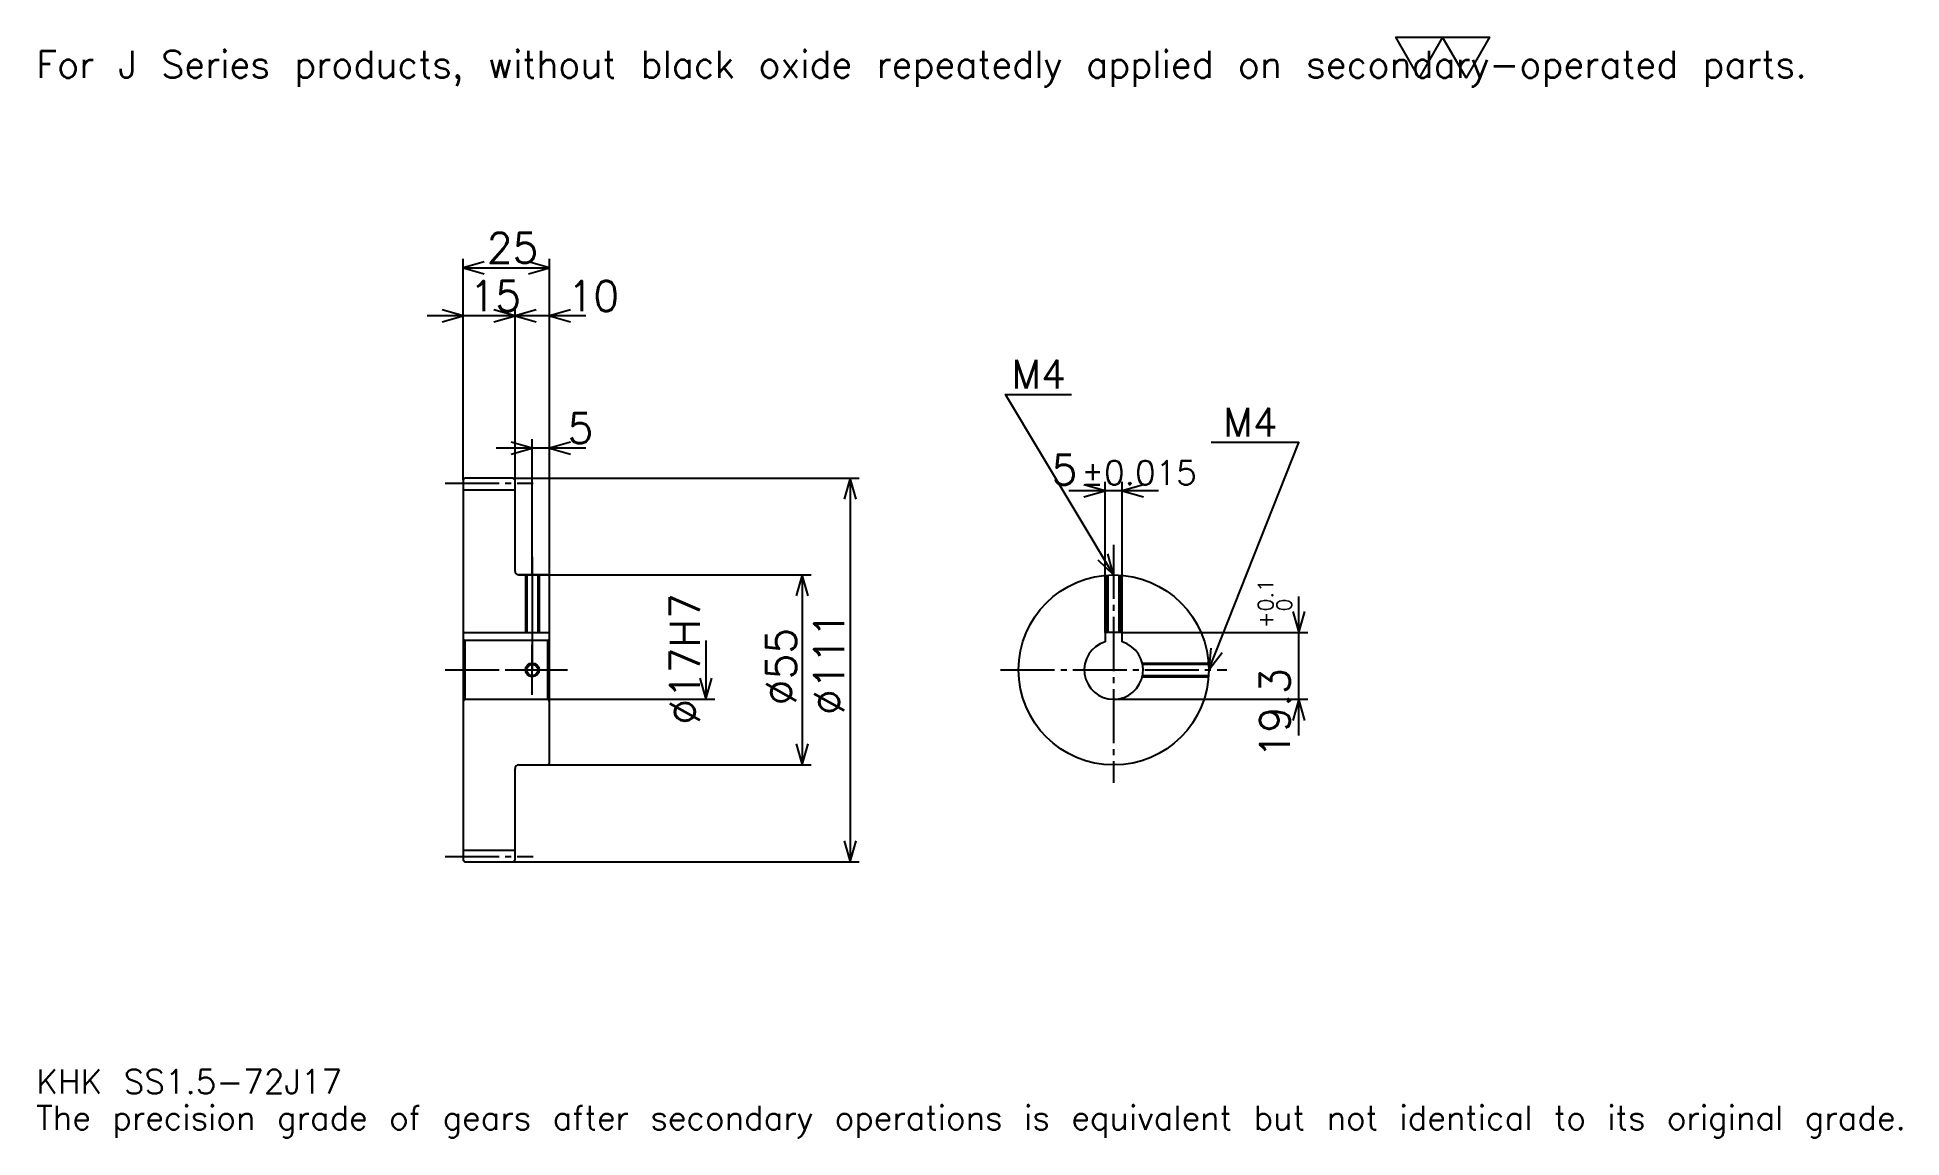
# Model space of a CAD drawing. Extents: x 18 to 557, y 6 to 325.
import ezdxf

# ---------------------------------------------------------------- set-up
doc = ezdxf.new("R2010")
doc.units = 0
doc.linetypes.add('DASHDOT', pattern=[20.869564, 15.652174, -1.73913, 1.73913, -1.73913])
doc.layers.get('0').update_dxf_attribs({"linetype": 'CONTINUOUS'})
doc.layers.add('DASHDOT', color=6, linetype='DASHDOT')
doc.styles.add('KANJI', font='TXT', dxfattribs={"bigfont": 'BIGFONT'})

msp = doc.modelspace()

# ---------------------------------------------------------------- linework, layer by layer
at = {"color": 5}
for p, q in [((140.869568, 197.239136), (140.869568, 260.717407)), ((165.869568, 197.239136), (165.869568, 260.717407)), ((140.869568, 258.108704), (165.869568, 258.108704)), ((166.304352, 244.195648), (130.434784, 244.195648)), ((176.304352, 244.195648), (145.434784, 244.195648)), ((155.869568, 197.239136), (155.869568, 246.804352)), ((176.304352, 205.934784), (150.434784, 205.934784)), ((160.869568, 197.239136), (160.869568, 208.543488)), ((140.869568, 196.739136), (140.869568, 197.239136)), ((155.369568, 197.239136), (165.869568, 197.239136)), ((155.869568, 196.739136), (155.869568, 197.239136)), ((160.869568, 169.239136), (160.869568, 197.239136)), ((160.869568, 169.239136), (160.869568, 197.239136)), ((165.869568, 197.239136), (255.434784, 197.239136)), ((165.869568, 168.739136), (165.869568, 197.239136)), ((252.82608, 197.239136), (252.82608, 86.239136)), ((326.521729, 152.539139), (326.521729, 196.195663)), ((331.521729, 152.539139), (331.521729, 196.195663)), ((341.956543, 193.58696), (316.086975, 193.58696)), ((156.869568, 169.239136), (165.869568, 169.239136)), ((165.869568, 169.239136), (241.521744, 169.239136)), ((238.913055, 169.239136), (238.913055, 114.239136)), ((382.608704, 122.804352), (382.608704, 162.973923)), ((331.521729, 152.539139), (385.217407, 152.539139)), ((211.08696, 150.239136), (211.08696, 133.239136)), ((165.869568, 133.239136), (213.695648, 133.239136)), ((329.021729, 133.239136), (385.217407, 133.239136)), ((156.869568, 114.239136), (165.869568, 114.239136)), ((165.869568, 114.239136), (241.521744, 114.239136)), ((155.369568, 86.239136), (165.869568, 86.239136)), ((165.869568, 86.239136), (255.434784, 86.239136))]:
    msp.add_line(p, q, dxfattribs=at)
at = {"color": 4}
for p, q in [((140.869568, 193.864136), (155.869568, 193.864136)), ((140.869568, 152.539139), (165.869568, 152.539139)), ((141.369568, 150.239136), (141.369568, 133.239136)), ((165.369568, 150.239136), (165.869568, 150.739136)), ((165.369568, 133.239136), (165.869568, 132.739136)), ((140.869568, 89.614136), (155.869568, 89.614136))]:
    msp.add_line(p, q, dxfattribs=at)
at = {"color": 7}
msp.add_lwpolyline([(417.391296, 313.043488), (410.608673, 324.800018), (437.739136, 324.800018), (430.956512, 313.043488), (424.17392, 324.800018), (417.391296, 313.043488)], dxfattribs=at)
at = {"color": 5}
for points in [[(146.956528, 259.847839), (140.869568, 258.108704), (146.956528, 256.369568)], [(159.782608, 256.369568), (165.869568, 258.108704), (159.782608, 259.847839)], [(134.782608, 242.456528), (140.869568, 244.195648), (134.782608, 245.934784)], [(149.782608, 242.456528), (155.869568, 244.195648), (149.782608, 245.934784)], [(161.956528, 245.934784), (155.869568, 244.195648), (161.956528, 242.456528)], [(171.956528, 245.934784), (165.869568, 244.195648), (171.956528, 242.456528)], [(329.021729, 169.239136), (297.717407, 221.413055), (316.847839, 221.413055)], [(154.782608, 204.195648), (160.869568, 205.934784), (154.782608, 207.67392)], [(171.956528, 207.67392), (165.869568, 205.934784), (171.956528, 204.195648)], [(356.521729, 141.739136), (382.608704, 207.5), (357.217407, 207.5)], [(254.565216, 191.152176), (252.82608, 197.239136), (251.08696, 191.152176)], [(320.434784, 191.847839), (326.521729, 193.58696), (320.434784, 195.326096)], [(337.608704, 195.326096), (331.521729, 193.58696), (337.608704, 191.847839)], [(324.398743, 173.563889), (329.021729, 169.239136), (327.381317, 175.353424)], [(240.652176, 163.152176), (238.913055, 169.239136), (237.17392, 163.152176)], [(380.869568, 158.626099), (382.608704, 152.539139), (384.347839, 158.626099)], [(357.149658, 148.038452), (356.521729, 141.739136), (360.382812, 146.755875)], [(209.347839, 139.326096), (211.08696, 133.239136), (212.82608, 139.326096)], [(384.347839, 127.152176), (382.608704, 133.239136), (380.869568, 127.152176)], [(237.17392, 120.326096), (238.913055, 114.239136), (240.652176, 120.326096)], [(251.08696, 92.326096), (252.82608, 86.239136), (254.565216, 92.326096)]]:
    msp.add_lwpolyline(points, dxfattribs=at)
at = {"color": 4}
for points in [[(155.869568, 170.239136), (155.869568, 196.739136), (155.369568, 197.239136), (141.369568, 197.239136), (140.869568, 196.739136), (140.869568, 132.739136)], [(156.869568, 114.239136), (165.369568, 114.239136), (165.869568, 114.739136), (165.869568, 168.739136), (165.369568, 169.239136), (156.869568, 169.239136)], [(158.869568, 169.239136), (158.869568, 152.539139)], [(159.249573, 169.239136), (159.249573, 152.539139)], [(162.489563, 169.239136), (162.489563, 152.539139)], [(162.869568, 169.239136), (162.869568, 152.539139)], [(327.021729, 152.539139), (327.021729, 169.166306)], [(327.401733, 152.539139), (327.401733, 169.191376)], [(330.641724, 152.539139), (330.641724, 169.191376)], [(331.021729, 152.539139), (331.021729, 169.166306)], [(331.521729, 149.863174), (331.521729, 152.539139), (326.521729, 152.539139), (326.521729, 149.863174)], [(140.869568, 132.739136), (141.369568, 133.239136), (165.369568, 133.239136), (165.369568, 150.239136), (141.369568, 150.239136), (140.869568, 150.739136)], [(337.283081, 143.739136), (356.448914, 143.739136)], [(337.365936, 143.359131), (356.473999, 143.359131)], [(337.283081, 139.739136), (356.448914, 139.739136)], [(337.365936, 140.119141), (356.473999, 140.119141)], [(140.869568, 132.739136), (140.869568, 86.739136), (141.369568, 86.239136), (155.369568, 86.239136), (155.869568, 86.739136), (155.869568, 113.239136)]]:
    msp.add_lwpolyline(points, dxfattribs=at)
for centre, radius in [((329.021729, 141.739136), 27.5), ((160.869568, 141.739136), 1.62)]:
    msp.add_circle(centre, radius, dxfattribs=at)
at = {"color": 7}
msp.add_circle((160.869568, 141.739136), 2, dxfattribs=at)
at = {"color": 4}
for centre, radius, start, end in [((156.869568, 170.239136), 1, 180, 270), ((329.021729, 141.739136), 8.5, 107.10463483, 72.89536517), ((156.869568, 113.239136), 1, 90, 180)]:
    msp.add_arc(centre, radius, start, end, dxfattribs=at)
at = {"layer": 'DASHDOT', "color": 7}
for p, q in [((135.652176, 195.739136), (161.08696, 195.739136)), ((329.021729, 177.934784), (329.021729, 109.021744)), ((160.869568, 169.239136), (160.869568, 141.739136)), ((135.652176, 141.739136), (171.08696, 141.739136)), ((296.304352, 141.739136), (361.739136, 141.739136)), ((135.652176, 87.739136), (161.08696, 87.739136))]:
    msp.add_line(p, q, dxfattribs=at)
for points in [[(160.869568, 174.456528), (160.869568, 147.321747)], [(160.869568, 134.521744), (160.869568, 148.956528)], [(153.652176, 141.739136), (168.08696, 141.739136)]]:
    msp.add_lwpolyline(points, dxfattribs=at)

# ---------------------------------------------------------------- texts
at = {"color": 7, "style": 'KANJI'}
for s, height, p in [('For J Series products, without black oxide repeatedly applied on secondary-operated parts.', 7.826087, (17.391304, 313.043488)), ('25', 8.695652, (147.717392, 259.5)), ('15', 8.695652, (142.717392, 245.58696)), ('10', 8.695652, (171.08696, 245.58696)), ('M4', 8.347826, (299.456543, 223.152176)), ('5', 8.695652, (171.08696, 207.32608)), ('M4', 8.347826, (360.695679, 209.239136)), ('5', 8.695652, (311.072205, 195.326096)), ('%%p0.015', 6.956522, (319.67981, 195.326096)), ('KHK SS1.5-72J17', 6.956522, (17.391304, 19.130434)), ('The precision grade of gears after secondary operations is equivalent but not identical to its original grade.', 6.956522, (17.391304, 8.695652))]:
    msp.add_text(s, height=height, dxfattribs=at).set_placement(p)
for s, height, p in [('%%c17H7', 8.695652, (209.347839, 125.869568)), ('0.1', 4.347826, (375.130432, 158.672501)), ('0', 4.347826, (380.521729, 158.672501)), ('+', 4.347826, (375.130432, 153.802948)), ('%%c55', 8.695652, (237.17392, 131.521744)), ('%%c111', 8.695652, (251.08696, 128.695648)), ('19.3', 8.695652, (380, 116.164719))]:
    msp.add_text(s, height=height, rotation=90, dxfattribs=at).set_placement(p)

doc.saveas('drawing.dxf')
